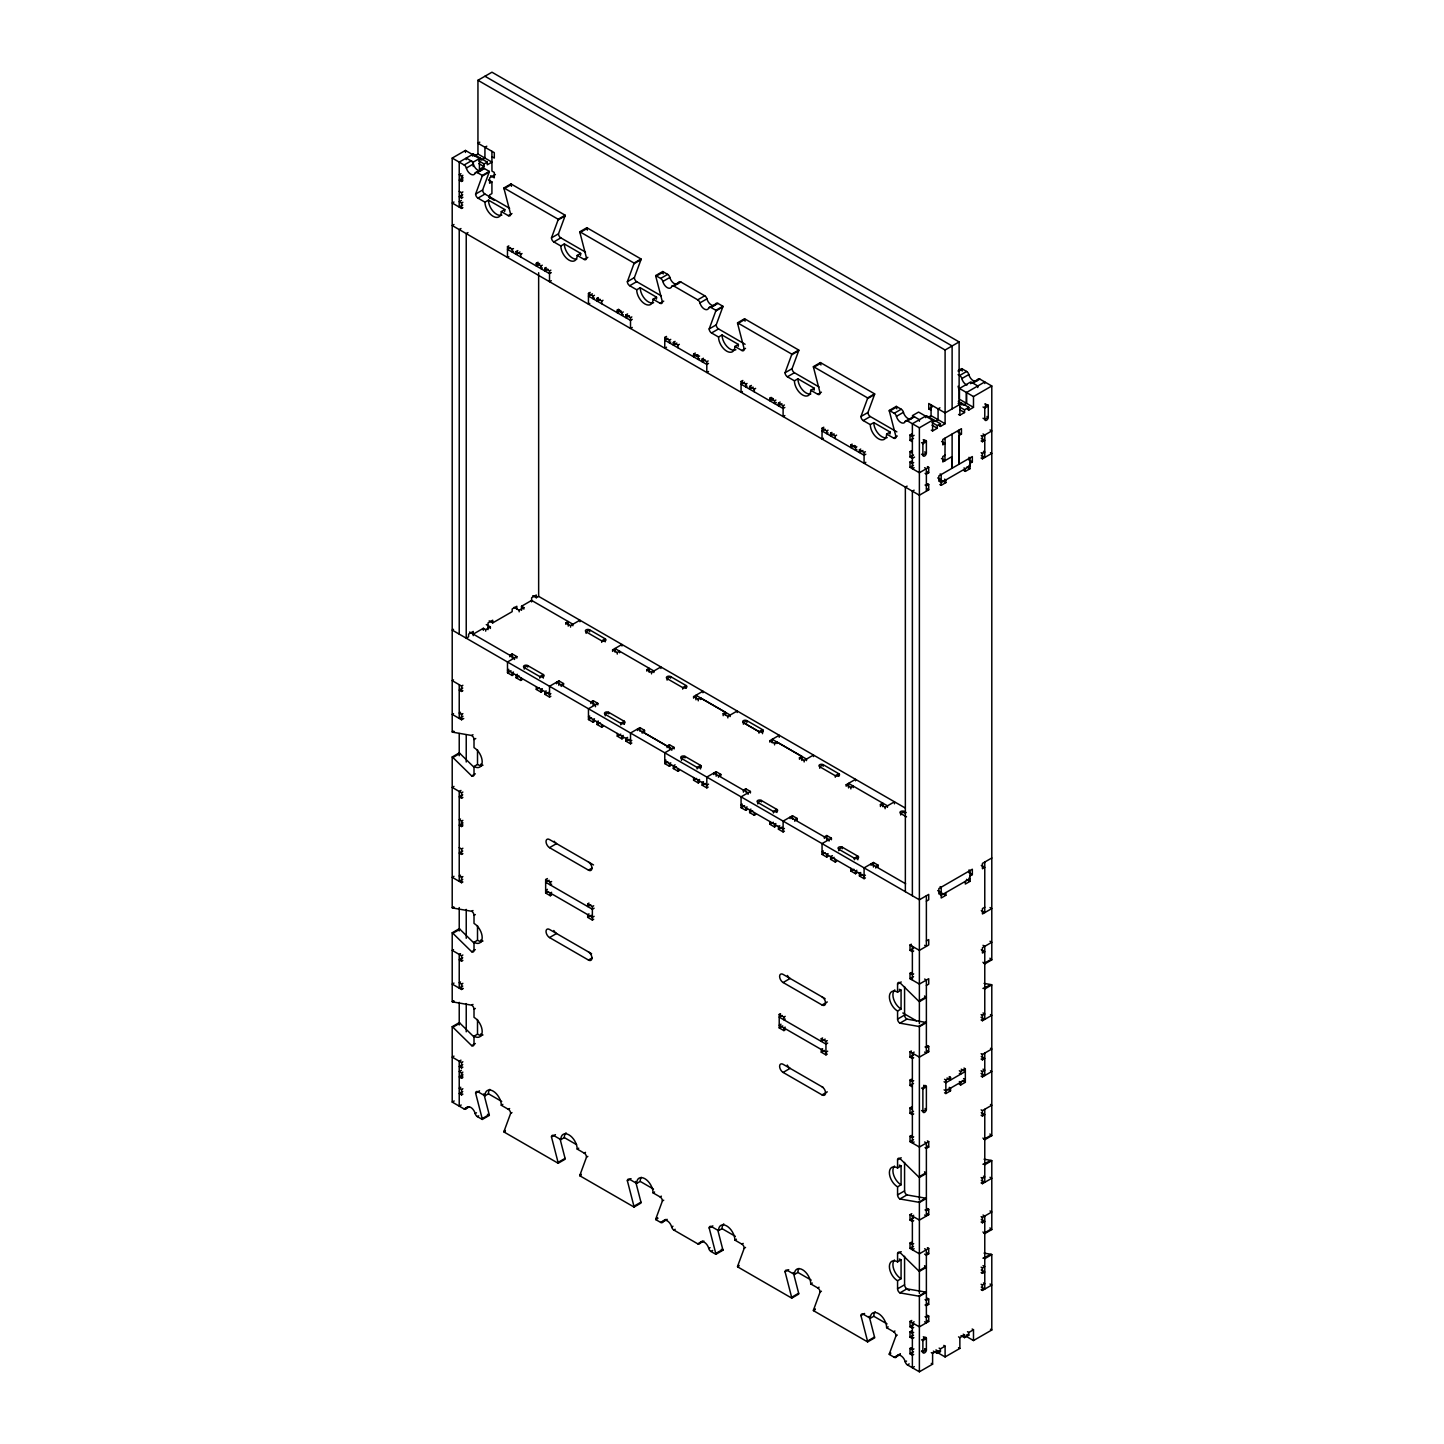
<?xml version="1.0" encoding="UTF-8"?>
<svg xmlns="http://www.w3.org/2000/svg" width="1444" height="1444" viewBox="0 0 1444 1444"><rect width="100%" height="100%" fill="white"/><g stroke="black" fill="none" stroke-linecap="round" stroke-linejoin="round"><path stroke-width="1.5" d="M939.882 484.57L941.199 485.328L941.199 479.931L937.697 477.91M939.123 425.673L940.441 426.431L945.098 423.724L945.098 350.008L959.123 341.921L959.123 404.843M952.119 457.279L952.119 468.235L952.119 434.066M952.119 408.887L952.119 345.964L484.949 76.243M964.014 470.636L965.332 471.394L970.007 468.686L970.007 463.289L972.335 461.954L972.335 456.557L938.853 475.888L938.853 481.267L941.199 479.931M484.949 202.16L488.451 200.138L504.804 209.579L501.303 211.6A11.57 6.678 60 0 1 493.126 216.311A11.57 6.678 60 0 1 484.949 202.16L477.946 198.117A3.303 1.913 60 0 1 475.618 194.056L482.188 176.15A3.303 1.913 60 0 0 482.296 175.446L489.299 171.403L484.372 168.551A3.303 1.913 60 0 0 482.17 169.074A6.606 3.809 60 0 1 477.765 170.139A6.606 3.809 60 0 1 473.361 163.984A3.303 1.913 60 0 0 471.159 160.916L464.156 164.977L452.207 158.082L452.207 731.946A3.303 1.913 60 0 0 452.875 732.216L471.683 735.483L473 734.725M475.618 194.056L482.621 190.012L489.191 172.107A3.303 1.913 60 0 0 489.299 171.403M560.832 245.967L564.333 243.946L580.687 253.386L577.185 255.407A11.57 6.678 60 0 1 569.008 260.119A11.57 6.678 60 0 1 560.832 245.967L553.828 241.924A3.303 1.913 60 0 1 551.482 237.863L558.07 219.957A3.303 1.913 60 0 0 558.16 219.253L565.164 215.21L510.977 183.911L503.974 187.955A3.303 1.913 60 0 0 504.064 188.785L510.653 214.29A3.303 1.913 60 0 1 508.306 215.643L501.303 211.6M551.482 237.863L558.485 233.82L565.073 215.914A3.303 1.913 60 0 0 565.164 215.21M636.696 289.775L640.215 287.735L656.551 297.175L653.049 299.215A11.57 6.678 60 0 1 644.872 303.926A11.57 6.678 60 0 1 636.696 289.775L629.692 285.713A3.303 1.913 60 0 1 627.364 281.67L633.934 263.765A3.303 1.913 60 0 0 634.042 263.061L641.046 258.999L586.86 227.719L579.838 231.762A3.303 1.913 60 0 0 579.947 232.592L586.517 258.097A3.303 1.913 60 0 1 584.188 259.451L577.185 255.407M627.364 281.67L634.367 277.627L640.956 259.721A3.303 1.913 60 0 0 641.046 258.999M718.534 337.012L722.036 334.99L738.389 344.43L734.888 346.452A11.57 6.678 60 0 1 726.711 351.163A11.57 6.678 60 0 1 718.534 337.012L711.531 332.968A3.303 1.913 60 0 1 709.184 328.925L715.773 311.02A3.303 1.913 60 0 0 715.863 310.298L722.884 306.254L717.957 303.402A3.303 1.913 60 0 0 715.755 303.944A6.606 3.809 60 0 1 711.351 304.991A6.606 3.809 60 0 1 706.946 298.854A3.303 1.913 60 0 0 704.744 295.785L680.864 281.995A3.303 1.913 60 0 0 678.662 282.519A6.606 3.809 60 0 1 674.258 283.584A6.606 3.809 60 0 1 669.854 277.447A3.303 1.913 60 0 0 667.651 274.378L662.724 271.526L655.72 275.569A3.303 1.913 60 0 0 655.811 276.4L662.399 301.904A3.303 1.913 60 0 1 660.07 303.258L653.049 299.215M709.184 328.925L716.206 324.882L722.776 306.976A3.303 1.913 60 0 0 722.884 306.254M560.146 1139.262L565.073 1158.377A3.303 1.913 60 0 1 565.164 1159.207L558.16 1163.25L503.974 1131.97A3.303 1.913 60 0 1 504.064 1131.248L510.653 1113.342L511.97 1112.584M794.417 380.819L797.918 378.797L814.272 388.237L810.752 390.259A11.57 6.678 60 0 1 802.593 394.97A11.57 6.678 60 0 1 794.417 380.819L787.395 376.776A3.303 1.913 60 0 1 785.067 372.732L791.637 354.827A3.303 1.913 60 0 0 791.745 354.105L798.749 350.062L744.562 318.763L737.559 322.824A3.303 1.913 60 0 0 737.649 323.655L744.238 349.141A3.303 1.913 60 0 1 741.891 350.495L734.888 346.452M785.067 372.732L792.07 368.689L798.658 350.766A3.303 1.913 60 0 0 798.749 350.062M635.595 1181.463L640.956 1202.184A3.303 1.913 60 0 1 641.046 1203.014L634.042 1207.058L579.838 1175.777A3.303 1.913 60 0 1 579.947 1175.055L586.517 1157.149L587.834 1156.391M870.281 424.626L873.782 422.605L890.136 432.045L886.634 434.066A11.57 6.678 60 0 1 878.457 438.777A11.57 6.678 60 0 1 870.281 424.626L863.277 420.583A3.303 1.913 60 0 1 860.949 416.54L867.519 398.634A3.303 1.913 60 0 0 867.609 397.912L874.631 393.869L820.427 362.57L813.423 366.632A3.303 1.913 60 0 0 813.532 367.444L820.102 392.948A3.303 1.913 60 0 1 817.773 394.302L810.752 390.259M860.949 416.54L867.952 412.479L874.522 394.573A3.303 1.913 60 0 0 874.631 393.869M717.848 1230.306L722.776 1249.439A3.303 1.913 60 0 1 722.884 1250.269L715.863 1254.313L710.935 1251.461A3.303 1.913 60 0 1 708.733 1248.392A6.606 3.809 60 0 0 704.329 1242.255A6.606 3.809 60 0 0 699.925 1243.302A3.303 1.913 60 0 1 697.723 1243.825L673.861 1230.053A3.303 1.913 60 0 1 671.659 1226.985A6.606 3.809 60 0 0 667.254 1220.848A6.606 3.809 60 0 0 662.85 1221.895A3.303 1.913 60 0 1 660.648 1222.418L655.72 1219.584A3.303 1.913 60 0 1 655.811 1218.862L662.399 1200.957L663.717 1200.199M793.316 1272.525L798.658 1293.246A3.303 1.913 60 0 1 798.749 1294.059L791.745 1298.12L737.559 1266.821A3.303 1.913 60 0 1 737.649 1266.117L744.238 1248.212L745.537 1247.454M869.18 1316.314L874.522 1337.036A3.303 1.913 60 0 1 874.631 1337.866L867.609 1341.909L813.423 1310.629A3.303 1.913 60 0 1 813.532 1309.925L820.102 1292.001L821.419 1291.243M938.095 1350.88L938.095 1352.902L945.098 1356.945L945.098 1346.151L940.441 1348.858L940.441 1351.548L937.282 1353.371L937.282 1350.663L932.607 1353.371L932.607 1364.165L919.377 1371.8L907.446 1364.905A3.303 1.913 60 0 1 905.244 1361.836A6.606 3.809 60 0 0 900.839 1355.699A6.606 3.809 60 0 0 896.435 1356.746A3.303 1.913 60 0 1 894.233 1357.288L889.305 1354.436A3.303 1.913 60 0 1 889.396 1353.714L895.984 1335.808L897.284 1335.05M462.73 205.048L459.228 207.07L459.228 162.125L473.271 154.021L487.26 162.125L487.26 164.815L491.917 162.125L477.946 154.021L477.946 80.286L491.953 72.2L959.123 341.921M452.207 158.082L465.455 150.429L479.426 158.551L479.426 169.345L484.101 166.638L484.101 163.948L478.848 160.916M491.953 156.71L494.299 158.064L494.299 152.667L477.946 143.227L479.787 142.162M486.79 146.205L484.949 147.27L484.913 158.082L481.448 160.085M474.444 156.042L477.946 154.021M466.231 159.652L466.231 158.082L473.271 162.107L480.274 158.064L480.274 159.743M464.156 164.977A3.303 1.913 60 0 1 466.358 168.045L473.361 163.984M460.979 173.695L459.228 174.706L461.557 176.06L462.874 175.302M484.101 163.948L487.26 162.125M462.73 178.081L459.228 180.103L461.557 181.457L462.874 180.699M466.358 168.045A6.606 3.809 60 0 0 470.762 174.183A6.606 3.809 60 0 0 475.166 173.118L482.17 169.074M475.166 173.118A3.303 1.913 60 0 1 477.368 172.594L484.372 168.551M482.188 176.15L489.191 172.107M459.228 191.348L461.557 192.702L462.874 191.926M495.418 174.489L489.588 177.865L489.588 183.262L491.917 181.908L491.917 193.586L489.588 194.94L489.588 198.532M462.73 194.723L459.228 196.745L461.557 198.081L462.874 197.323M453.976 202.016L452.207 203.026L461.557 208.423L462.874 207.665M461.412 200.427L459.228 201.691L461.557 203.026L462.874 202.268M477.946 198.117L484.949 194.056L509.624 208.315M504.064 188.785L511.086 184.742A3.303 1.913 60 0 1 510.977 183.911M453.976 224.506L452.207 225.517L919.377 495.22L928.727 489.823L928.727 484.426L927.409 483.668M460.979 228.531L459.228 229.56L459.228 634.133M467.982 232.592L466.231 233.603L466.231 638.176L468.56 636.822L468.56 634.133L473.235 631.425L473.235 635.649M508.306 215.643L511.97 213.531M508.811 256.671L507.476 257.429L507.494 246.635L508.811 245.877M558.07 219.957L565.073 215.914M510.544 247.574L507.476 249.343L549.514 273.62L551.283 272.609M507.494 246.635L512.169 249.325L513.486 248.567M513.486 251.274L512.169 252.032L512.169 249.325M520.002 251.996L516.068 254.27L516.068 251.581L517.818 250.57M516.068 251.581L520.724 254.27L522.042 253.512M553.828 241.924L560.832 237.863L585.506 252.122M579.947 232.592L586.95 228.549A3.303 1.913 60 0 1 586.86 227.719M538.811 263.386L539.785 263.945L536.302 265.967L536.302 263.259L538.052 262.248M536.302 263.259L540.977 265.967L542.294 265.209M542.294 267.898L540.977 268.656L540.977 265.967M547.926 269.144L544.875 270.912L544.875 268.205L546.175 267.447M551.283 280.696L549.514 281.706L549.532 270.912L550.85 270.154M584.188 259.451L587.834 257.339M633.934 263.765L640.956 259.721M589.784 303.421L588.448 304.179L588.466 293.385L590.217 292.374M592.401 293.818L588.448 296.092L630.505 320.369L632.255 319.359M588.466 293.385L593.141 296.074L594.459 295.316M594.459 298.024L593.141 298.782L593.141 296.074M600.108 299.251L597.04 301.02L597.04 298.33L598.339 297.572M597.04 298.33L601.715 301.02L603.014 300.262M629.692 285.713L636.696 281.67L661.37 295.912M655.811 276.4L662.832 272.356A3.303 1.913 60 0 1 662.724 271.526M655.72 275.569L660.648 278.421L667.651 274.378M660.648 278.421A3.303 1.913 60 0 1 662.85 281.49L669.854 277.447M620.776 310.695L617.274 312.716L617.274 310.027L618.592 309.269M617.274 310.027L621.949 312.716L623.266 311.958M623.266 314.648L621.949 315.406L621.949 312.716M662.85 281.49A6.606 3.809 60 0 0 667.254 287.627A6.606 3.809 60 0 0 671.659 286.58L678.662 282.519M671.659 286.58A3.303 1.913 60 0 1 673.861 286.038L680.864 281.995M629.349 315.64L625.848 317.662L625.848 314.954L627.598 313.944M632.255 327.445L630.505 328.456L630.523 317.662L631.822 316.904M660.07 303.258L663.717 301.146M673.861 286.038L697.723 299.829L704.744 295.785M697.723 299.829A3.303 1.913 60 0 1 699.925 302.897L706.946 298.854M699.925 302.897A6.606 3.809 60 0 0 704.329 309.034A6.606 3.809 60 0 0 708.733 307.987L715.755 303.944M708.733 307.987A3.303 1.913 60 0 1 710.935 307.446L717.957 303.402M666.532 347.21L664.745 348.239L664.782 337.445L666.532 336.434M667.796 338.383L664.745 340.152L706.784 364.43L708.535 363.419M715.773 311.02L722.776 306.976M664.782 337.445L669.438 340.134L670.756 339.376M670.756 342.084L669.438 342.842L669.438 340.134M676.839 343.058L673.337 345.08L673.337 342.39L675.088 341.38M673.337 342.39L678.012 345.08L679.33 344.322M711.531 332.968L718.534 328.925L745.104 344.268M737.649 323.655L744.653 319.593A3.303 1.913 60 0 1 744.562 318.763M697.091 354.755L693.589 356.776L693.589 354.069L695.34 353.058M693.589 354.069L698.246 356.776L699.564 356.018M699.564 358.708L698.246 359.466L698.246 356.776M705.213 359.935L702.145 361.722L702.145 359.014L703.463 358.256M708.535 371.505L706.784 372.516L706.82 361.722L708.138 360.946M741.891 350.495L745.537 348.383M742.396 391.523L741.061 392.299L741.079 381.487L742.83 380.476M744.562 382.173L741.061 384.194L783.099 408.471L784.85 407.461M791.637 354.827L798.658 350.766M741.079 381.487L745.754 384.194L747.053 383.436M747.053 386.126L745.754 386.884L745.754 384.194M753.136 387.118L749.635 389.14L749.635 386.432L751.385 385.422M749.635 386.432L754.309 389.14L755.627 388.382M787.395 376.776L794.417 372.732L819.073 386.974M813.532 367.444L820.535 363.401A3.303 1.913 60 0 1 820.427 362.57M771.421 397.678L773.37 398.815L769.887 400.818L769.887 398.129L771.204 397.371M769.887 398.129L774.562 400.818L775.861 400.06M776.312 402.515L774.562 403.526L774.562 400.818M781.944 403.742L778.442 405.764L778.442 403.075L780.193 402.064M784.85 415.547L783.099 416.558L783.117 405.764L784.435 405.006M817.773 394.302L821.419 392.19M453.524 629.331L452.207 630.089L919.377 899.793L928.727 894.396L928.727 899.793L926.38 901.146M867.519 398.634L874.522 394.573M823.369 438.272L822.033 439.048L822.051 428.236L823.802 427.225M825.102 429.175L822.033 430.944L864.072 455.221L865.822 454.21M473.235 634.133L483.361 628.284L485.689 629.638L490.364 626.931L490.364 628.447M489.191 620.866L492.711 622.887L512.169 611.66L512.169 608.953L516.844 606.263L516.844 608.953M521.519 610.307L521.519 606.263L531.627 600.415M532.8 595.686L536.302 597.726L538.648 596.372L538.648 272.717M822.051 428.236L826.726 430.944L828.044 430.186M514.064 607.346L519.172 610.307L523.847 607.599L523.847 609.133M828.044 432.875L826.726 433.633L826.726 430.944M834.127 433.868L830.607 435.889L830.607 433.182L831.924 432.424M830.607 433.182L835.282 435.889L836.599 435.131M863.277 420.583L870.281 416.54L896.85 431.864M889.305 410.421L896.309 406.378L901.236 409.23A3.303 1.913 60 0 1 903.439 412.298A6.606 3.809 60 0 0 907.843 418.435A6.606 3.809 60 0 0 912.247 417.388A3.303 1.913 60 0 1 914.449 416.865L907.446 420.908A3.303 1.913 60 0 0 905.244 421.431A6.606 3.809 60 0 1 900.839 422.478A6.606 3.809 60 0 1 896.435 416.341A3.303 1.913 60 0 0 894.233 413.273L889.305 410.421A3.303 1.913 60 0 0 889.396 411.251L895.984 436.756A3.303 1.913 60 0 1 893.637 438.11L886.634 434.066M958.202 370.639L961.704 368.617L966.632 371.469A3.303 1.913 60 0 1 968.834 374.537A6.606 3.809 60 0 0 973.238 380.675A6.606 3.809 60 0 0 977.642 379.628A3.303 1.913 60 0 1 979.844 379.104L991.793 385.981L991.793 959.863L984.772 963.906A3.303 1.913 60 0 1 984.104 963.401L982.931 962.245M889.396 411.251L896.399 407.208A3.303 1.913 60 0 1 896.309 406.378M958.311 371.469L961.812 369.447A3.303 1.913 60 0 1 961.704 368.617M894.233 413.273L901.236 409.23M958.094 374.628L959.628 375.512L966.632 371.469M896.435 416.341L903.439 412.298M959.628 375.512A3.303 1.913 60 0 1 961.83 378.581L968.834 374.537M855.588 445.943A2.473 1.426 0 0 1 854.343 445.564L850.859 447.568L850.859 444.878L852.177 444.12M850.859 444.878L855.534 447.568L856.852 446.81M453.524 679.889L452.207 680.647L461.557 686.044L462.874 685.286M991.793 385.981L973.491 396.558L973.491 407.334L959.448 399.266L959.448 388.472L970.801 381.92L977.805 385.963L977.769 387.552M905.244 421.431L912.247 417.388M971.072 383.418L977.642 379.628M856.852 449.517L855.534 450.275L855.534 447.568M961.812 404.988L961.812 403.291L945.098 412.93L928.745 403.49L928.745 408.887L932.264 406.865M979.844 379.104L972.841 383.147A3.303 1.913 60 0 0 970.639 383.671M862.934 450.492L859.415 452.513L859.415 449.824L860.732 449.066M516.844 658.121L516.844 656.605L512.169 653.915L509.822 655.251L509.822 656.767M565.886 624.404L565.886 622.887L568.232 621.534L568.232 626.1M939.936 407.822L938.095 408.887L938.059 419.699L934.882 421.54M865.822 462.297L864.072 463.307L864.09 452.513L865.407 451.755M927.932 417.46L931.055 415.655L945.098 423.724M893.637 438.11L897.284 435.998M516.844 656.605L507.494 662.002L507.494 672.796L512.169 675.485L513.486 674.727M565.886 622.887L570.561 625.595L579.91 620.198L579.91 621.714M462.73 688.066L459.228 690.088L461.557 691.441L462.874 690.683M907.446 420.908L919.377 427.785L933.42 419.681L940.441 423.724L940.441 426.431M912.373 441.72L910.027 440.384L910.027 434.987L911.778 433.976M963.329 405.114L966.487 403.291L966.487 392.497M508.811 669.33L507.494 670.088L549.532 694.365L550.85 693.607M914.124 435.33L912.373 436.341L910.027 434.987M507.494 672.796L510.996 670.774M910.027 440.384L913.529 438.362M932.03 422.514L937.282 425.547L940.441 423.724M959.719 407.027L964.538 409.807L968.816 407.334L968.816 410.042L967.498 409.284M513.486 672.038L512.169 672.796L512.169 675.485M931.29 430.186L932.607 430.944L937.282 428.236L937.282 425.547M958.545 414.446L959.863 415.204L964.538 412.515L964.538 409.807M968.816 410.042L973.491 407.334M517.367 674.276L516.068 675.034L516.068 677.741L520.724 680.431L522.042 679.673M453.524 713.607L452.207 714.365L461.557 719.762L463.741 718.498M516.068 677.741L519.118 675.954M922.878 443.759L926.38 441.72L923.456 440.041M914.557 457.098L912.373 458.362L910.027 457.008L910.027 451.611L911.778 450.6M460.528 712.271L459.228 713.029L461.557 714.365L462.874 713.607M910.027 457.008L913.529 454.986M462.964 716.26L459.228 718.408L459.228 684.709M925.062 473.343L926.38 474.101L928.727 472.748L928.727 467.351L919.377 472.748L910.027 467.351L910.027 461.954L911.344 461.196M941.596 441.485L945.098 443.507L942.77 444.86L942.77 439.463L961.451 428.669L961.451 434.066L959.123 435.42L959.123 464.192L959.123 430.023M913.673 462.549L912.373 463.307L910.027 461.954M452.207 731.946L453.524 731.187M910.027 467.351L913.529 465.329M452.875 732.216L454.192 731.458M914.124 467.694L912.373 468.704L912.373 423.742L925.604 416.107L925.604 417.623M536.302 686.73L536.302 689.42L539.37 687.651M945.098 455.185L942.77 456.539L942.77 461.936L951.668 456.791M542.294 688.662L540.977 689.42L540.977 692.109L542.294 691.351M563.557 685.088L563.557 683.572L558.882 680.882L549.532 686.279L549.532 697.055L550.85 696.297M612.599 651.388L612.599 649.854L621.949 644.475L621.949 645.991M981.126 435.583L982.443 436.341L991.793 430.944L990.024 429.933M546.175 690.918L544.875 691.676L544.875 694.365L549.532 697.055M944.954 460.672L945.098 438.11M544.875 694.365L548.377 692.344M563.557 683.572L561.211 684.925L561.211 686.442M612.599 649.854L617.274 652.562L619.62 651.208L619.62 652.724M981.126 440.962L982.443 441.72L984.772 440.384L981.27 438.362M907.121 486.123L905.352 487.133L905.352 891.706M473.993 767.269L459.896 753.443A3.303 1.913 60 0 0 459.228 752.938L452.207 756.981A3.303 1.913 60 0 1 452.875 757.486L471.683 775.933A3.303 1.913 60 0 0 474.011 774.58L474.011 766.493A11.57 6.678 60 0 0 482.188 761.782A11.57 6.678 60 0 0 474.011 747.613L474.011 739.527L475.762 738.516M914.124 490.166L912.373 491.177L912.373 895.749M452.875 757.486L459.896 753.443M928.727 484.426L926.38 485.78L925.062 485.022M981.126 452.658L982.443 453.416L984.772 452.062L983.472 451.304M940.134 482.061L941.163 482.639L969.971 466.015L969.971 457.928L968.942 457.333M981.126 458.055L982.443 458.813L991.793 453.416L990.476 452.658M941.199 485.328L945.856 482.621L945.856 479.931L944.556 479.173M474.011 766.493L477.513 764.472A11.57 6.678 60 0 0 482.982 765.212M597.816 704.871L597.816 703.354L593.141 700.665L590.813 702.001L590.813 703.517M646.858 671.153L646.858 669.637L649.204 668.301L649.204 672.344M471.683 775.933L475.329 773.822M453.976 786.402L452.207 787.413L461.557 792.81L462.874 792.052M597.816 703.354L588.466 708.751L588.466 719.545L593.141 722.235L594.459 721.477M646.858 669.637L651.533 672.344L660.883 666.947L660.883 668.464M460.979 790.446L459.228 791.456L459.228 881.363L462.73 879.342M589.784 716.08L588.466 716.838L630.523 741.115L631.822 740.357M588.466 719.545L591.535 717.776M462.73 794.832L459.228 796.853L461.557 798.207L462.874 797.449M594.459 718.787L593.141 719.545L593.141 722.235M598.339 721.025L597.04 721.783L597.04 724.491L601.715 727.18L603.014 726.422M597.04 724.491L600.108 722.704M460.528 819.019L459.228 819.777L461.557 821.131L462.874 820.372M617.274 733.48L617.274 736.169L620.776 734.148M462.802 822.557A2.473 1.426 -60 0 0 462.73 823.152L459.228 825.174L461.557 826.528L462.874 825.769M623.266 735.411L621.949 736.169L621.949 738.859L623.266 738.101M644.529 731.837L644.529 730.321L639.854 727.632L630.523 733.029L630.523 743.804L631.822 743.046M693.589 698.138L693.589 696.604L702.921 691.225L702.921 692.741M627.598 737.415L625.848 738.426L625.848 741.115L630.523 743.804M625.848 741.115L628.916 739.346M642.201 733.191L642.201 731.675L644.529 730.321M693.589 696.604L698.246 699.311L700.593 697.957L725.52 712.343L725.52 715.376M459.228 847.646L461.557 849L462.874 848.242M462.73 851.021L459.228 853.043L461.557 854.397L462.874 853.639M667.092 747.595L667.092 746.079L669.42 744.725L674.095 747.414L674.095 748.931M723.191 715.701L723.191 713.679L725.52 712.343M674.095 747.414L664.763 752.811L664.782 763.587L669.438 766.295L670.756 765.537M723.191 713.679L727.848 716.386L737.198 710.989L737.18 712.506M453.976 876.309L452.207 877.32L461.557 882.717L462.874 881.959M460.528 875.208L459.228 875.966L461.557 877.32L462.874 876.562M666.063 760.14L664.763 760.898L706.802 785.175L708.553 784.164M664.782 763.587L667.832 761.818M670.756 762.829L669.438 763.587L669.438 766.295M681.514 758.425L685.016 756.403L684.997 757.919M743.407 724.202L743.425 722.668L746.909 720.664L762.504 729.635L762.504 732.686M675.088 764.833L673.337 765.843L673.337 768.533L678.012 771.24L679.33 770.482M673.337 768.533L676.406 766.764M593.538 864.956L549.532 839.56A4.964 2.852 60 0 0 546.031 841.581A4.964 2.852 60 0 0 549.532 847.646L556.554 843.603A4.964 2.852 60 0 1 554.207 841.22M452.207 756.981L452.207 907.753L453.524 906.994M452.207 907.753A3.303 1.913 60 0 0 452.875 908.023L454.192 907.265M746.927 722.668L746.927 720.646A2.473 1.426 0 0 0 743.425 720.646A2.473 1.426 0 0 0 743.425 722.668L758.984 731.675L762.486 729.653L762.486 733.696M693.589 777.522L693.589 780.229L696.64 778.46M699.564 779.471L698.246 780.229L698.246 782.919L699.564 782.161M452.875 908.023L471.683 911.29L473 910.532M720.809 775.915L720.809 774.381L716.152 771.692L706.802 777.089L706.82 787.864L708.138 787.106M769.905 742.18L769.905 740.664L779.237 735.267L779.218 737.288M703.463 781.709L702.145 782.467L702.145 785.175L706.82 787.864M473.993 943.076L459.896 929.25A3.303 1.913 60 0 0 459.228 928.745L452.207 932.788A3.303 1.913 60 0 1 452.875 933.293L471.683 951.74A3.303 1.913 60 0 0 474.011 950.387L474.011 942.3A11.57 6.678 60 0 0 482.188 937.589A11.57 6.678 60 0 0 474.011 923.42L474.011 915.334L475.329 914.575M702.145 785.175L705.213 783.406M720.809 774.381L718.48 775.735L718.48 777.251M769.905 740.664L774.58 743.353L776.908 741.999L801.799 756.403L801.799 760.447M452.875 933.293L459.896 929.25M551.626 894.991L550.326 895.749L545.652 893.06L545.652 879.577L547.402 878.566M549.153 880.244L545.652 882.266L592.365 909.233L594.116 908.222M545.652 879.577L550.326 882.266L551.626 881.508M551.626 884.197L550.326 884.973L550.326 882.266M547.402 889.342L545.652 890.352L592.365 917.337L594.116 916.326M545.652 893.06L547.836 891.796M549.532 847.646L588.466 870.136L591.968 868.115A4.964 2.852 60 0 0 588.466 862.032M551.626 892.302L550.326 893.06L550.326 895.749M453.524 949.611L452.207 950.369L461.557 955.766L462.874 955.007M474.011 942.3L477.513 940.279A11.57 6.678 60 0 0 482.982 941.019M460.528 953.654L459.228 954.412L459.228 988.129L462.73 986.108M750.411 792.973L750.411 791.456L745.754 788.767L743.407 790.121L743.407 792.142M799.471 759.273L799.471 757.739L801.799 756.403M471.683 951.74L475.329 949.629M750.411 791.456L741.079 796.853L741.079 807.647L745.754 810.337L747.053 809.579M799.471 757.739L804.146 760.447L813.477 755.05L813.477 756.566M462.73 957.787L459.228 959.809L461.557 961.163L462.874 960.404M742.396 804.182L741.079 804.94L783.117 829.217L784.435 828.459M741.079 807.647L744.581 805.626M747.053 806.889L745.754 807.647L745.754 810.337M750.952 809.127L749.635 809.885L749.635 812.593L754.309 815.282L755.627 814.524M590.758 904.774L587.69 906.543L587.69 903.836L589.008 903.078M453.976 983.075L452.207 984.086L461.557 989.483L463.307 988.472M749.635 812.593L752.703 810.824M460.528 981.974L459.228 982.732L461.557 984.086L462.874 983.328M587.69 903.836L592.365 906.543L593.683 905.785M589.008 913.871L587.69 914.63L587.69 917.337L592.365 920.027L593.683 919.268M591.589 953.744L549.532 929.467A4.964 2.852 60 0 0 546.031 931.488A4.964 2.852 60 0 0 549.532 937.553L556.554 933.51A4.964 2.852 60 0 1 553.846 930.496M587.69 917.337L591.192 915.316M452.207 932.788L452.207 1001.667L453.524 1000.909M452.207 1001.667A3.303 1.913 60 0 0 452.875 1001.937L454.192 1001.179M769.887 821.582L769.887 824.271L773.388 822.25M775.861 823.513L774.562 824.271L774.562 826.979L775.861 826.221M797.142 819.957L797.142 818.441L792.467 815.734L783.117 821.131L783.117 831.924L784.435 831.166M846.184 786.24L846.184 784.724L855.534 779.327L855.534 780.843M779.76 825.769L778.442 826.528L778.442 829.217L783.117 831.924M452.875 1001.937L471.683 1005.186L473 1004.428M778.442 829.217L781.944 827.195M797.142 818.441L794.796 819.777L794.796 821.293M846.184 784.724L850.859 787.413L853.187 786.059L853.187 787.576M473.993 1036.991L459.896 1023.164A3.303 1.913 60 0 0 459.228 1022.659L452.207 1026.702A3.303 1.913 60 0 1 452.875 1027.207L471.683 1045.655A3.303 1.913 60 0 0 474.011 1044.301L474.011 1036.214A11.57 6.678 60 0 0 482.188 1031.485A11.57 6.678 60 0 0 474.011 1017.334L474.011 1009.23L475.329 1008.472M452.875 1027.207L459.896 1023.164M549.532 937.553L588.466 960.043L591.968 958.004A4.964 2.852 60 0 0 588.466 951.939M474.011 1036.214L477.513 1034.193A11.57 6.678 60 0 0 482.982 1034.933M831.401 839.722L831.401 838.206L826.726 835.516L824.38 836.87L824.38 838.386M880.443 806.528L880.443 804.488L882.789 803.153L882.789 806.691M471.683 1045.655L475.329 1043.543M831.401 838.206L822.051 843.603L822.051 854.397L826.726 857.086L828.044 856.328M880.443 804.488L885.118 807.196L894.468 801.799L894.468 803.821M453.976 1056.124L452.207 1057.134L461.557 1062.531L462.874 1061.773M460.979 1060.167L459.228 1061.178L459.228 1106.14L461.178 1105.003M823.369 850.931L822.051 851.689L864.09 875.966L865.407 875.208M822.051 854.397L825.12 852.628M462.73 1064.553L459.228 1066.574L461.557 1067.928L462.874 1067.17M828.044 853.639L826.726 854.397L826.726 857.086M832.358 855.624L830.607 856.635L830.607 859.342L835.282 862.032L836.599 861.274M461.412 1070.257L459.228 1071.52L461.557 1072.874L462.874 1072.116M830.607 859.342L834.127 857.321M462.802 1074.3A2.473 1.426 -60 0 0 462.73 1074.896L459.228 1076.917L461.557 1078.271L462.874 1077.495M460.762 1087.26L459.228 1088.144L461.557 1089.498L462.874 1088.74M462.73 1091.52L459.228 1093.541L461.557 1094.895L462.874 1094.137M850.859 868.331L850.859 871.021L853.927 869.252M452.207 1026.702L452.207 1102.079L454.174 1100.96M856.852 870.263L855.534 871.021L855.534 873.728L856.852 872.97M878.114 867.212L878.114 865.191L873.439 862.483L864.09 867.88L864.09 878.674L865.407 877.916M483.848 1093.848L489.191 1114.569A3.303 1.913 60 0 1 489.299 1115.4L482.296 1119.443A3.303 1.913 60 0 0 482.188 1118.631L475.618 1093.126L479.552 1090.852M860.732 872.519L859.415 873.277L859.415 875.966L864.09 878.674M859.415 875.966L862.05 874.45M878.114 865.191L875.768 866.526L875.768 868.043M475.618 1093.126A3.303 1.913 60 0 1 477.946 1091.772L484.949 1095.815L488.451 1093.794A11.57 6.678 60 0 1 489.823 1089.372M452.207 1102.079L464.156 1108.974L465.455 1108.216M465.907 1107.963L468.091 1106.7M464.156 1108.974A3.303 1.913 60 0 0 466.358 1108.45L468.975 1106.934M466.358 1108.45A6.606 3.809 60 0 1 470.762 1107.404A6.606 3.809 60 0 1 475.166 1113.541L476.466 1112.783M475.166 1113.541A3.303 1.913 60 0 0 477.368 1116.609L478.668 1115.851M484.949 1095.815A11.57 6.678 60 0 1 493.126 1091.104A11.57 6.678 60 0 1 501.303 1105.256L502.837 1104.371M482.188 1118.631L489.191 1114.569M501.303 1105.256L508.306 1109.299L509.624 1108.541M504.064 1131.248L505.382 1130.49M503.974 1131.97L505.292 1131.212M991.793 857.989L982.443 863.386L982.443 868.783L984.772 867.429L981.27 865.407M825.156 998.688L783.117 974.411A4.964 2.852 60 0 0 779.616 976.433A4.964 2.852 60 0 0 783.117 982.516L790.121 978.472A4.964 2.852 60 0 1 787.431 975.458M970.007 875.966L972.335 874.613L972.335 869.216L938.853 888.547L938.853 893.944L941.199 892.591L937.697 890.569M945.856 892.591L945.856 895.298L941.199 897.987L941.181 887.212L940.152 886.616M968.96 869.992L969.989 870.57L970.007 881.363L965.332 884.053L965.332 881.363M558.16 1163.25A3.303 1.913 60 0 0 558.07 1162.42L551.482 1136.933L555.435 1134.641M551.482 1136.933A3.303 1.913 60 0 1 553.828 1135.58L560.832 1139.623L564.333 1137.601A11.57 6.678 60 0 1 566.03 1132.818M785.211 1029.843L783.893 1030.601L779.218 1027.911L779.218 1014.428L780.536 1013.67M782.143 1015.439L779.218 1017.117L825.95 1044.102L827.701 1043.091M779.218 1014.428L783.893 1017.117L785.211 1016.359M913.673 950.964L912.373 951.722L910.027 950.369L910.027 944.972L911.344 944.214M785.211 1019.067L783.893 1019.825L783.893 1017.117M780.987 1024.211L779.218 1025.222L825.95 1052.189L827.701 1051.178M910.027 950.369L913.529 948.347M926.38 940.928L928.727 939.575L928.727 944.972L919.377 950.369L910.027 944.972M984.772 907.211L982.443 908.565L982.443 913.962L991.793 908.565L990.024 907.554M779.218 1027.911L782.738 1025.89M783.117 982.516L822.051 1004.988L827.304 1001.956M785.211 1027.153L783.893 1027.911L783.893 1030.601M560.832 1139.623A11.57 6.678 60 0 1 569.008 1134.894A11.57 6.678 60 0 1 577.185 1149.063L578.719 1148.179M558.07 1162.42L565.073 1158.377M577.185 1149.063L584.188 1153.106L585.506 1152.348M926.38 985.44L928.727 984.086L928.727 978.689L919.377 984.086L910.027 978.689L910.027 973.292L911.344 972.534M913.673 973.888L912.373 974.646L910.027 973.292M899.919 1023.164L906.922 1019.121L925.712 1022.388A3.303 1.913 60 0 1 926.38 1022.659L919.377 1026.702A3.303 1.913 60 0 0 918.709 1026.431L899.919 1023.164A3.303 1.913 60 0 1 897.572 1019.121L897.572 1011.035A11.57 6.678 60 0 1 889.396 996.865A11.57 6.678 60 0 1 897.572 992.154L897.572 984.068L901.218 981.956M910.027 978.689L913.529 976.667M579.947 1175.055L581.264 1174.297M579.838 1175.777L581.156 1175.019M897.572 992.154L901.074 990.133L901.074 1009.013L897.572 1011.035M825.21 1039.12L821.275 1041.395L821.275 1038.705L822.593 1037.947M821.275 1038.705L825.95 1041.395L827.25 1040.637M822.593 1048.723L821.275 1049.481L821.275 1052.189L825.95 1054.878L827.25 1054.12M823.224 1087.476L783.117 1064.318A4.964 2.852 60 0 0 779.616 1066.34A4.964 2.852 60 0 0 783.117 1072.423L790.121 1068.361A4.964 2.852 60 0 1 787.287 1065.04M821.275 1052.189L824.343 1050.42M918.709 1001.161L925.712 997.118A3.303 1.913 60 0 0 926.38 997.624L919.377 1001.667A3.303 1.913 60 0 1 918.709 1001.161L899.919 982.714A3.303 1.913 60 0 0 897.572 984.068M984.104 963.401L991.125 959.357A3.303 1.913 60 0 0 991.793 959.863M897.572 1019.121L904.576 1015.078L904.576 986.595M634.042 1207.058A3.303 1.913 60 0 0 633.934 1206.227L627.364 1180.723L631.01 1178.629M627.364 1180.723A3.303 1.913 60 0 1 629.692 1179.387L636.696 1183.43L640.215 1181.409A11.57 6.678 60 0 1 641.262 1177.383M918.709 1026.431L925.712 1022.388M982.931 988.454L991.125 984.627A3.303 1.913 60 0 1 991.793 984.898L991.793 1135.67L984.772 1139.713A3.303 1.913 60 0 1 984.104 1139.208L982.931 1138.053M991.793 984.898L984.772 988.941A3.303 1.913 60 0 0 984.104 988.671M783.117 1072.423L822.051 1094.895L827.304 1091.863M636.696 1183.43A11.57 6.678 60 0 1 644.872 1178.701A11.57 6.678 60 0 1 653.049 1192.87L654.583 1191.986M633.934 1206.227L640.956 1202.184M913.673 1057.712L912.373 1058.488L910.027 1057.134L910.027 1051.737L911.344 1050.979M653.049 1192.87L660.07 1196.914L661.37 1196.155M914.124 1052.08L912.373 1053.091L912.373 1142.998L914.124 1141.987M910.027 1057.134L913.529 1055.113M910.027 1051.737L919.377 1057.134L928.727 1051.737L928.727 1046.34L926.38 1047.694L925.062 1046.936M981.126 1014.572L982.443 1015.331L984.772 1013.977L983.021 1012.966M981.126 1019.969L982.443 1020.727L991.793 1015.331L990.476 1014.572M655.811 1218.862L657.58 1217.852M655.72 1219.584L657.904 1218.321M660.648 1222.418L665.901 1219.386M662.85 1221.895L667.236 1219.368M912.373 1086.809L910.027 1085.455L910.027 1080.058L911.344 1079.3M913.673 1080.654L912.373 1081.412L910.027 1080.058M910.027 1085.455L913.529 1083.433M671.659 1226.985L672.976 1226.227M673.861 1230.053L675.178 1229.295M981.126 1053.669L982.443 1054.427L991.793 1049.048L990.476 1048.29M944.556 1079.282L945.856 1080.04L950.531 1077.35L950.531 1080.04L947.029 1078.018M959.339 1070.744L960.657 1071.502L965.332 1068.813L965.332 1082.296L960.657 1084.986L959.339 1084.227M981.126 1059.066L982.443 1059.824L984.772 1058.488L981.27 1056.448M913.673 1113.92L912.373 1114.678L910.027 1113.324L910.027 1107.927L911.778 1106.916M715.863 1254.313A3.303 1.913 60 0 0 715.773 1253.482L709.184 1227.978L712.849 1225.866M910.027 1113.324L913.529 1111.302M981.126 1070.762L982.443 1071.52L984.772 1070.166L983.021 1069.156M944.556 1092.783L945.856 1093.541L950.531 1090.834L950.531 1088.144L949.231 1087.386M981.126 1076.159L982.443 1076.917L991.793 1071.52L990.476 1070.762M709.184 1227.978A3.303 1.913 60 0 1 711.531 1226.624L718.534 1230.667L722.036 1228.645A11.57 6.678 60 0 1 723.751 1223.862M697.723 1243.825L702.542 1241.046M699.925 1243.302L703.878 1241.028M708.733 1248.392L710.051 1247.634M925.062 1147.619L926.38 1148.377L928.727 1147.041L928.727 1141.644L919.377 1147.041L910.027 1141.644L910.027 1136.247L911.344 1135.489M710.935 1251.461L712.686 1250.45M718.534 1230.667A11.57 6.678 60 0 1 726.711 1225.956A11.57 6.678 60 0 1 734.888 1240.107L736.422 1239.223M913.673 1136.843L912.373 1137.601L910.027 1136.247M715.773 1253.482L722.776 1249.439M910.027 1141.644L913.529 1139.623M734.888 1240.107L741.891 1244.15L743.209 1243.392M899.919 1198.971L906.922 1194.928L925.712 1198.195A3.303 1.913 60 0 1 926.38 1198.466L919.377 1202.509A3.303 1.913 60 0 0 918.709 1202.238L899.919 1198.971A3.303 1.913 60 0 1 897.572 1194.928L897.572 1186.842A11.57 6.678 60 0 1 889.396 1172.672A11.57 6.678 60 0 1 897.572 1167.961L897.572 1159.875L901.218 1157.763M981.126 1109.858L982.443 1110.616L991.793 1105.238L990.476 1104.479M981.126 1115.255L982.443 1116.013L984.772 1114.678L981.27 1112.656M897.572 1167.961L901.074 1165.94L901.074 1184.82L897.572 1186.842M737.649 1266.117L738.967 1265.359M737.559 1266.821L738.859 1266.063M918.709 1176.968L925.712 1172.925A3.303 1.913 60 0 0 926.38 1173.43L919.377 1177.474A3.303 1.913 60 0 1 918.709 1176.968L899.919 1158.521A3.303 1.913 60 0 0 897.572 1159.875M984.104 1139.208L991.125 1135.164A3.303 1.913 60 0 0 991.793 1135.67M897.572 1194.928L904.576 1190.885L904.576 1162.402M791.745 1298.12A3.303 1.913 60 0 0 791.637 1297.29L785.067 1271.785L788.713 1269.673M918.709 1202.238L925.712 1198.195M982.931 1164.279L991.125 1160.434A3.303 1.913 60 0 1 991.793 1160.705L991.793 1229.566L984.772 1233.609A3.303 1.913 60 0 1 984.104 1233.122L982.931 1231.967M785.067 1271.785A3.303 1.913 60 0 1 787.395 1270.431L794.417 1274.474L797.918 1272.453A11.57 6.678 60 0 1 798.965 1268.446M991.793 1160.705L984.772 1164.748A3.303 1.913 60 0 0 984.104 1164.478M913.673 1220.667L912.373 1221.425L910.027 1220.09L910.027 1214.693L911.778 1213.682M913.673 1215.288L912.373 1216.047L912.373 1249.746L914.124 1248.735M910.027 1220.09L913.529 1218.068M910.027 1214.693L919.377 1220.09L928.727 1214.693L928.727 1209.296L926.38 1210.65L925.062 1209.891M981.126 1177.528L982.443 1178.286L984.772 1176.932L983.472 1176.174M981.126 1182.907L982.443 1183.665L991.793 1178.286L990.024 1177.275M794.417 1274.474A11.57 6.678 60 0 1 802.593 1269.763A11.57 6.678 60 0 1 810.752 1283.915L812.286 1283.03M791.637 1297.29L798.658 1293.246M810.752 1283.915L817.773 1287.958L819.073 1287.2M924.629 1254.132L926.38 1255.143L928.727 1253.807L928.727 1248.41L919.377 1253.807L910.027 1248.41L910.027 1243.013L911.344 1242.255M913.673 1243.609L912.373 1244.367L910.027 1243.013M899.919 1292.885L906.922 1288.842L925.712 1292.091A3.303 1.913 60 0 1 926.38 1292.362L919.377 1296.423A3.303 1.913 60 0 0 918.709 1296.134L899.919 1292.885A3.303 1.913 60 0 1 897.572 1288.842L897.572 1280.756A11.57 6.678 60 0 1 889.396 1266.587A11.57 6.678 60 0 1 897.572 1261.876L897.572 1253.771L901.218 1251.677M910.027 1248.41L913.529 1246.389M813.532 1309.925L815.282 1308.896M897.572 1261.876L901.074 1259.854L901.074 1278.734L897.572 1280.756M813.423 1310.629L815.174 1309.618M981.126 1216.624L982.443 1217.382L991.793 1211.985L990.024 1210.974M981.126 1222.021L982.443 1222.779L984.772 1221.425L981.27 1219.404M918.709 1270.882L925.712 1266.839A3.303 1.913 60 0 0 926.38 1267.327L919.377 1271.37A3.303 1.913 60 0 1 918.709 1270.882L899.919 1252.435A3.303 1.913 60 0 0 897.572 1253.771M984.104 1233.122L991.125 1229.079A3.303 1.913 60 0 0 991.793 1229.566M897.572 1288.842L904.576 1284.799L904.576 1256.298M867.609 1341.909A3.303 1.913 60 0 0 867.519 1341.097L860.949 1315.592L864.595 1313.48M860.949 1315.592A3.303 1.913 60 0 1 863.277 1314.239L870.281 1318.282L873.782 1316.26A11.57 6.678 60 0 1 875.154 1311.838M918.709 1296.134L925.712 1292.091M982.931 1258.175L991.125 1254.331A3.303 1.913 60 0 1 991.793 1254.601L991.793 1329.996L973.491 1340.555L966.487 1336.512L966.487 1334.996M991.793 1254.601L984.772 1258.663A3.303 1.913 60 0 0 984.104 1258.374M925.062 1304.961L926.38 1305.719L928.727 1304.365L928.727 1298.968L926.38 1300.322L925.062 1299.564M981.126 1267.2L982.443 1267.958L984.772 1266.605L983.021 1265.594M870.281 1318.282A11.57 6.678 60 0 1 878.457 1313.571A11.57 6.678 60 0 1 886.634 1327.722L888.168 1326.837M981.126 1272.597L982.443 1273.355L984.772 1272.002L981.27 1269.98M867.519 1341.097L874.522 1337.036M913.673 1327.433L912.373 1328.191L910.027 1326.855L910.027 1321.459L911.778 1320.448M886.634 1327.722L893.637 1331.765L894.955 1331.007M914.124 1321.783L912.373 1322.794L912.373 1367.757L914.323 1366.62M910.027 1326.855L913.529 1324.816M910.027 1321.459L919.377 1326.855L928.727 1321.459L928.727 1316.062L926.38 1317.415L925.062 1316.657M981.126 1284.276L982.443 1285.034L984.772 1283.698L983.472 1282.94M913.908 1337.649L912.373 1338.534L910.027 1337.18L910.027 1331.783L911.778 1330.772M981.126 1289.672L982.443 1290.431L991.793 1285.034L990.024 1284.023M913.673 1332.379L912.373 1333.137L910.027 1331.783M910.027 1337.18L913.529 1335.159M889.396 1353.714L890.713 1352.956M889.305 1354.436L890.623 1353.678M894.233 1357.288L895.551 1356.53M895.984 1356.277L900.352 1353.75M913.673 1354.418L912.373 1355.176L910.027 1353.822L910.027 1348.425L911.344 1347.667M896.435 1356.746L900.37 1354.472M913.908 1348.895L912.373 1349.779L910.027 1348.425M910.027 1353.822L913.529 1351.801M905.244 1361.836L906.561 1361.078M907.446 1364.905L909.197 1363.894M958.545 1336.873L959.863 1337.631L964.538 1334.942L964.538 1337.631L961.036 1335.61M967.498 1331.711L968.816 1332.469L973.491 1329.762L973.491 1340.555M964.538 1337.631L968.816 1335.159L968.816 1332.469M945.098 1356.945L959.863 1348.425L959.863 1337.631M984.068 983.4L991.125 984.627M984.068 1159.207L991.125 1160.434M984.068 1253.121L991.125 1254.331M477.946 80.286L945.098 350.008M959.448 388.472L973.491 396.558M985.656 404.139L988.274 405.656L988.274 417.226A2.473 1.426 -60 0 1 986.523 420.258A2.473 1.426 -60 0 1 984.772 419.247L983.021 418.237M984.772 403.959L988.274 405.999L984.772 408.02L983.021 407.009M986.974 416.468L988.274 417.226L984.772 419.247L984.772 407.677A1.895 1.101 -60 0 1 985.187 406.36L985.44 405.963A2.888 1.661 -60 0 1 987.479 404.717L987.876 404.807A1.895 1.101 -60 0 1 988.292 405.656M958.274 401.288L968.816 407.334M958.112 403.399L959.863 404.41L959.863 415.204M959.719 409.735L964.538 412.515M983.021 433.976L984.772 434.987L984.772 457.459L981.324 455.474M928.745 408.887L931.091 410.24M957.95 432.045L961.451 434.066M926.38 415.655L933.384 419.699L933.42 421.359M478.848 163.605L484.101 166.638M932.03 425.204L937.282 428.236M490.653 175.735L494.299 177.847L494.299 172.45L491.953 171.096L491.917 151.331M477.368 172.594L482.296 175.446M503.974 187.955L558.16 219.253M579.838 231.762L634.042 263.061M710.935 307.446L715.863 310.298M737.559 322.824L791.745 354.105M813.423 366.632L867.609 397.912M488.415 179.886L491.917 181.908M968.834 459.932L972.335 461.954M968.942 465.419L969.971 466.015M923.312 439.626L926.38 441.395L926.38 452.965A2.473 1.426 -60 0 1 924.629 455.997A2.473 1.426 -60 0 1 922.878 454.986L921.561 454.228M966.939 466.917L970.007 468.686M461.412 176.998L462.73 179.579M921.561 442.658L922.878 443.416L922.878 454.986L926.38 452.965L924.629 451.954M964.014 467.928L965.332 468.686L965.332 471.394M488.848 197.16L494.299 200.319M941.47 458.488L945.098 460.582M910.027 451.611L912.373 452.965M927.409 466.592L928.727 467.351M940.134 473.957L941.163 474.553L941.163 482.639M924.629 467.694L926.38 468.704L926.38 491.177M926.525 471.484L928.727 472.748M942.354 480.599L945.856 482.621M618.826 309.576L619.783 310.135M544.875 268.205L549.532 270.912M625.848 314.954L630.523 317.662M702.145 359.014L706.82 361.722M778.442 403.075L783.117 405.764M859.415 449.824L864.09 452.513M926.525 488.559L928.727 489.823M538.45 596.264L904.973 807.864M906.146 812.593L904.197 811.474A2.473 1.426 0 0 0 900.695 811.474A2.473 1.426 0 0 0 900.695 813.495L900.695 815.012M743.425 722.668L759.002 731.657A2.473 1.426 0 0 0 762.504 731.657A2.473 1.426 0 0 0 762.504 729.635M531.446 600.307L572.889 624.241L572.889 625.757M906.525 816.853L900.695 813.495L904.197 811.474L904.197 812.99M521.519 606.263L523.847 607.599M968.834 872.591L972.335 874.613M968.96 878.078L969.989 878.674L941.181 895.298L940.152 894.702M966.505 879.342L970.007 881.363M486.285 624.584L490.364 626.931M981.27 910.586L984.772 912.608L984.772 862.032M942.354 893.276L945.856 895.298M469.589 632.021L514.497 657.959L514.497 659.475M905.659 883.782L871.111 863.837L871.111 865.353M681.496 758.425L697.091 767.414L700.593 765.392L684.997 756.403A2.473 1.426 0 0 0 681.496 756.403A2.473 1.426 0 0 0 681.496 758.425L681.496 760.447M990.024 941.271L991.793 942.282L982.443 947.679L982.443 953.058L984.772 951.722L981.27 949.701M983.021 945.315L984.772 946.325L984.772 1019.374L981.036 1017.208M536.302 689.42L540.977 692.109M617.274 736.169L621.949 738.859M693.589 780.229L698.246 782.919M769.887 824.271L774.562 826.979M850.859 871.021L855.534 873.728M924.629 945.315L926.38 946.325L926.38 895.749M924.629 979.032L926.38 980.043L926.38 1053.091L924.629 1052.08M902.825 1012.966L916.453 1020.836M981.036 1073.397L984.772 1075.563L984.772 1053.091M927.409 1045.582L928.727 1046.34M964.014 1068.055L965.332 1068.813M961.217 1069.156L965.314 1071.52L945.856 1082.747L944.087 1081.736M926.525 1050.474L928.727 1051.737M959.339 1073.452L960.657 1074.21L960.657 1071.502M963.563 1078.596L965.314 1079.607L945.856 1090.852L944.087 1089.841M962.264 1080.527L965.332 1082.296M959.339 1081.538L960.657 1082.296L960.657 1084.986M949.231 1076.592L950.531 1077.35M947.914 1089.317L950.531 1090.834M923.763 1085.274L926.38 1086.809L926.38 1109.281A2.473 1.426 -60 0 1 924.629 1112.313A2.473 1.426 -60 0 1 922.878 1111.302L921.561 1110.544M461.412 822.394L462.73 824.56M921.561 1088.072L922.878 1088.83L926.38 1086.809A2.473 1.426 -60 0 0 924.629 1085.78A2.473 1.426 -60 0 0 922.878 1088.83L922.878 1111.302L926.38 1109.281L925.062 1108.523M910.027 1107.927L912.373 1109.281M927.409 1140.886L928.727 1141.644M924.629 1141.987L926.38 1142.998L926.38 1216.047L924.629 1215.036M926.525 1145.778L928.727 1147.041M981.27 1180.308L984.772 1182.329L984.772 1109.281M983.021 1215.036L984.772 1216.047L984.772 1289.095L981.27 1287.073M927.409 1208.538L928.727 1209.296M926.525 1213.429L928.727 1214.693M927.409 1247.652L928.727 1248.41M924.629 1248.735L926.38 1249.746L926.38 1322.794L924.629 1321.783M926.525 1252.544L928.727 1253.807M990.476 1329.238L991.793 1329.996M927.409 1298.21L928.727 1298.968M905.929 1288.517L909.305 1290.467M972.173 1329.003L973.491 1329.762M926.525 1303.102L928.727 1304.365M967.498 1334.4L968.816 1335.159M963.22 1334.184L964.538 1334.942M927.409 1315.303L928.727 1316.062M926.525 1320.195L928.727 1321.459M958.545 1347.667L959.863 1348.425M943.798 1345.393L945.098 1346.151M923.312 1336.765L926.38 1338.534L926.38 1350.104A1.895 1.101 -60 0 1 925.983 1351.422L925.73 1351.819A2.888 1.661 -60 0 1 923.691 1353.082L923.276 1352.992A1.895 1.101 -60 0 1 922.878 1352.126L922.878 1340.555A2.473 1.426 -60 0 1 924.629 1337.523A2.473 1.426 -60 0 1 926.38 1338.534L922.878 1340.555L921.561 1339.797M939.123 1348.1L940.441 1348.858M461.412 1074.137L462.73 1076.249M939.123 1350.79L940.441 1351.548M935.965 1349.905L937.282 1350.663M488.451 1093.794L501.736 1101.465M564.333 1137.601L576.589 1144.677M640.215 1181.409L653.5 1189.08M722.036 1228.645L735.321 1236.317M797.918 1272.453L811.203 1280.124M873.782 1316.26L887.067 1323.931M933.347 1351.097L937.282 1353.371M924.629 1348.768L926.38 1349.779L922.878 1351.801L921.561 1351.043M931.29 1352.613L932.607 1353.371M925.062 1349.346L926.38 1350.104M921.561 1351.367L922.878 1352.126M931.29 1363.407L932.607 1364.165M487.44 1114.335L489.299 1115.4M721.332 1249.367L722.884 1250.269M477.368 1116.609L482.296 1119.443M642.201 731.675L667.092 746.079M989.934 958.202L991.125 959.357M924.539 995.963L925.712 997.118M989.934 1134.009L991.125 1135.164M989.934 1227.923L991.125 1229.079M924.539 1171.77L925.712 1172.925M924.539 1265.684L925.712 1266.839M961.812 369.447L962.227 371.054M958.094 386.252L958.906 389.429M896.399 407.208L896.814 408.814M820.535 363.401L820.95 365.007M744.653 319.593L745.068 321.2M662.832 272.356L663.229 273.945M586.95 228.549L587.365 230.137M511.086 184.742L511.483 186.33M984.772 383.508L984.772 381.938L966.451 392.533L966.451 403.309M982.443 436.341L982.443 441.72M982.443 453.416L982.443 458.813M982.443 1015.331L982.443 1020.727M982.443 1054.427L982.443 1059.824M982.443 1071.52L982.443 1076.917M982.443 1110.616L982.443 1116.013M982.443 1178.286L982.443 1183.665M982.443 1217.382L982.443 1222.779M982.443 1267.958L982.443 1273.355M982.443 1285.034L982.443 1290.431M945.856 1080.04L945.856 1093.541M932.607 430.944L932.607 420.15L918.564 412.082L912.409 415.637L919.413 419.681L919.377 421.269M931.055 404.861L931.091 416.413M919.377 427.785L919.377 1023.634M919.377 1026.702L919.377 1199.928M919.377 1202.509L919.377 1293.463M919.377 1296.423L919.377 1371.8M912.373 946.325L912.373 980.043M887.446 807.358L887.446 805.842L848.53 783.37L848.53 787.919M885.118 807.196L885.118 808.712M873.439 862.483L873.439 867.032M857.862 859.74L857.862 856.184L842.285 847.195A2.473 1.426 0 0 0 838.784 847.195A2.473 1.426 0 0 0 838.784 849.216L838.784 850.751M854.343 445.564L854.343 447.08M854.361 859.74L854.361 858.223L857.862 856.184A2.473 1.426 0 0 1 857.862 858.223A2.473 1.426 0 0 1 854.361 858.223L838.784 849.216L842.285 847.195L842.285 848.711M850.859 787.413L850.859 788.929M838.784 776.24L838.784 773.713L823.224 764.706A2.473 1.426 0 0 0 819.723 764.706A2.473 1.426 0 0 0 819.723 766.746L819.723 768.262M835.282 435.889L835.282 438.579M835.282 777.251L835.282 775.735L819.723 766.746L823.224 764.706L823.224 766.241M835.282 859.342L835.282 862.032M829.055 841.076L829.055 839.56L790.121 817.087L790.121 818.604M826.726 835.516L826.726 839.56M825.95 1041.395L825.95 1054.878M806.474 760.609L806.474 759.093L772.215 739.31L772.215 742.866M804.146 760.447L804.146 761.963M792.467 815.734L792.467 819.271M776.908 741.999L776.908 743.516M776.89 812.485L776.89 809.434L761.313 800.445A2.473 1.426 0 0 0 757.811 800.445A2.473 1.426 0 0 0 757.811 802.467L757.811 803.983M774.58 743.353L774.58 744.869M773.37 399.32L773.37 400.331M773.388 812.99L773.388 811.474L776.89 809.434A2.473 1.426 0 0 1 776.89 811.474A2.473 1.426 0 0 1 773.388 811.474L757.811 802.467L761.313 800.445L761.313 801.962M759.002 731.657L758.984 733.191M754.309 389.14L754.309 391.829M754.309 812.593L754.309 815.282M748.082 794.326L748.082 792.81L713.823 773.027L713.823 774.544M745.754 788.767L745.754 791.799M730.177 716.567L730.177 715.051L695.918 695.268L695.918 699.817M727.848 716.386L727.848 717.903M716.152 771.692L716.152 776.24M700.593 697.957L700.593 699.474M700.575 768.948L700.593 765.392A2.473 1.426 0 0 1 700.575 767.414A2.473 1.426 0 0 1 697.073 767.414L697.073 768.948M698.246 699.311L698.246 700.827M697.055 356.289L697.055 354.773A2.473 1.426 0 0 0 698.3 355.152M686.189 688.12L686.189 685.593L670.612 676.604A2.473 1.426 0 0 0 667.11 676.604A2.473 1.426 0 0 0 667.11 678.626L667.11 680.142M682.687 689.131L682.687 687.615L667.11 678.626L670.612 676.604L670.612 678.12M678.012 345.08L678.012 347.769M678.012 768.533L678.012 771.24M671.785 750.266L671.785 748.75L637.526 728.985L637.526 730.502M669.42 744.725L669.42 748.768M653.879 672.507L653.879 670.991L614.945 648.518L614.945 652.056M651.533 672.344L651.533 673.861M639.854 727.632L639.854 731.169M624.277 724.365L624.277 721.332L608.718 712.343A2.473 1.426 0 0 0 605.216 712.343A2.473 1.426 0 0 0 605.216 714.365L605.216 715.881M620.758 311.2L620.758 312.211M620.776 724.87L620.776 723.354L605.216 714.365L608.718 712.343L608.718 713.859M617.274 652.562L617.274 654.078M605.216 641.876L605.216 638.844L589.639 629.855A2.473 1.426 0 0 0 586.138 629.855A2.473 1.426 0 0 0 586.138 631.876L586.138 633.393M601.715 301.02L601.715 303.727M601.715 642.381L601.715 640.865L586.138 631.876L589.639 629.855L589.639 631.876M601.715 724.491L601.715 727.18M595.469 706.73L595.469 704.708L556.554 682.236L556.554 683.752M593.141 700.665L593.141 705.213M592.365 906.543L592.365 920.027M570.561 625.595L570.561 627.111M558.882 680.882L558.882 685.431M543.305 678.12L543.305 674.583L527.746 665.594A2.473 1.426 0 0 0 524.244 665.594A2.473 1.426 0 0 0 524.244 667.615L524.244 669.132M539.803 678.12L539.803 676.604L524.244 667.615L527.746 665.594L527.746 667.11M536.302 597.726L536.302 595.018L531.627 597.726L531.627 601.931M520.724 254.27L520.724 256.978M520.724 677.741L520.724 680.431M519.172 610.307L519.172 611.823M512.169 653.915L512.169 657.959M492.711 622.887L492.711 620.198L488.036 622.887L488.036 629.638M485.689 629.638L485.689 631.154M483.361 628.284L483.361 630.306M481.014 763.966L481.014 766.15M481.014 939.773L481.014 941.957M481.014 1033.687L481.014 1035.871M477.513 749.779L477.513 764.472M477.513 925.586L477.513 940.279M477.513 1019.5L477.513 1034.193M473.271 154.021L473.271 155.699M473.271 162.107L473.271 166.529M472.459 154.49L472.459 156.006M466.231 735.321L466.231 762.017M466.231 909.395L466.231 938.311M466.231 1003.598L466.231 1031.828M465.455 150.429L465.455 152.468M461.557 176.06L461.557 181.457M461.557 192.702L461.557 198.081M461.557 203.026L461.557 208.423M461.557 686.044L461.557 691.441M461.557 714.365L461.557 719.762M461.557 792.81L461.557 798.207M461.557 821.131L461.557 826.528M461.557 849L461.557 854.397M461.557 877.32L461.557 882.717M461.557 955.766L461.557 961.163M461.557 984.086L461.557 989.483M461.557 1062.531L461.557 1067.928M461.557 1072.874L461.557 1078.271M461.557 1089.498L461.557 1094.895M459.228 733.498L459.228 755.735M459.228 907.572L459.228 930.947M459.228 1002.371L459.228 1024.969M966.92 385.061A6.606 3.809 60 0 1 961.83 378.581M718.534 328.925A3.303 1.913 60 0 1 716.206 324.882M794.417 372.732A3.303 1.913 60 0 1 792.07 368.689M870.281 416.54A3.303 1.913 60 0 1 867.952 412.479M484.949 194.056A3.303 1.913 60 0 1 482.621 190.012M560.832 237.863A3.303 1.913 60 0 1 558.485 233.82M636.696 281.67A3.303 1.913 60 0 1 634.367 277.627M887.194 437.604A11.57 6.678 60 0 1 878.493 433.868A11.57 6.678 60 0 1 873.782 422.605M890.136 432.045A11.57 6.678 60 0 1 889.937 433.976M810.842 393.941A11.57 6.678 60 0 1 802.359 389.754A11.57 6.678 60 0 1 797.918 378.797M814.272 388.237A11.57 6.678 60 0 1 814.073 390.169M735.88 349.773A11.57 6.678 60 0 1 727.018 346.542A11.57 6.678 60 0 1 722.036 334.99M738.389 344.43A11.57 6.678 60 0 1 738.191 346.361M653.609 302.735A11.57 6.678 60 0 1 644.908 299.016A11.57 6.678 60 0 1 640.215 287.735M656.551 297.175A11.57 6.678 60 0 1 656.37 299.125M576.77 259.18A11.57 6.678 60 0 1 568.503 254.577A11.57 6.678 60 0 1 564.333 243.946M580.687 253.386A11.57 6.678 60 0 1 580.488 255.317M501.862 215.12A11.57 6.678 60 0 1 493.162 211.402A11.57 6.678 60 0 1 488.451 200.138M504.804 209.579A11.57 6.678 60 0 1 504.606 211.51M462.73 177.756A1.895 1.101 -60 0 1 462.802 177.215M926.38 441.395A1.895 1.101 -60 0 0 925.983 440.546L925.586 440.42A2.888 1.661 -60 0 0 923.546 441.702L923.276 442.099A1.895 1.101 -60 0 0 922.878 443.416M741.891 1244.15A3.303 1.913 60 0 1 744.238 1248.212M660.07 1196.914A3.303 1.913 60 0 1 662.399 1200.957M584.188 1153.106A3.303 1.913 60 0 1 586.517 1157.149M508.306 1109.299A3.303 1.913 60 0 1 510.653 1113.342M893.637 1331.765A3.303 1.913 60 0 1 895.984 1335.808M817.773 1287.958A3.303 1.913 60 0 1 820.102 1292.001M906.922 1194.928A3.303 1.913 60 0 1 904.576 1190.885M906.922 1288.842A3.303 1.913 60 0 1 904.576 1284.799M471.683 1005.186A3.303 1.913 60 0 1 474.011 1009.23M471.683 911.29A3.303 1.913 60 0 1 474.011 915.334M901.074 1278.734A11.57 6.678 60 0 1 893.8 1269.402A11.57 6.678 60 0 1 894.432 1259.962M899.305 1259.042A11.57 6.678 60 0 1 901.074 1259.854M901.074 1184.82A11.57 6.678 60 0 1 893.8 1175.488A11.57 6.678 60 0 1 894.432 1166.048M899.305 1165.146A11.57 6.678 60 0 1 901.074 1165.94M906.922 1019.121A3.303 1.913 60 0 1 904.576 1015.078M471.683 735.483A3.303 1.913 60 0 1 474.011 739.527M901.074 1009.013A11.57 6.678 60 0 1 893.674 999.302A11.57 6.678 60 0 1 894.793 989.898M899.305 989.339A11.57 6.678 60 0 1 901.074 990.133M591.968 958.004A4.964 2.852 60 0 1 588.466 960.043M591.968 868.115A4.964 2.852 60 0 1 588.466 870.136M822.051 1086.809A4.964 2.852 60 0 1 825.553 1092.873A4.964 2.852 60 0 1 822.051 1094.895M822.051 996.901A4.964 2.852 60 0 1 825.553 1002.966A4.964 2.852 60 0 1 822.051 1004.988M543.305 674.583L539.803 676.604A2.473 1.426 0 0 0 543.305 676.604A2.473 1.426 0 0 0 543.305 674.583M605.216 638.844L601.715 640.865A2.473 1.426 0 0 0 605.216 640.865A2.473 1.426 0 0 0 605.216 638.844M624.277 721.332L620.776 723.354A2.473 1.426 0 0 0 624.277 723.354A2.473 1.426 0 0 0 624.277 721.332M686.189 685.593L682.687 687.615A2.473 1.426 0 0 0 686.189 687.615A2.473 1.426 0 0 0 686.189 685.593M838.784 773.713L835.282 775.735A2.473 1.426 0 0 0 838.784 775.735A2.473 1.426 0 0 0 838.784 773.713"/></g></svg>
